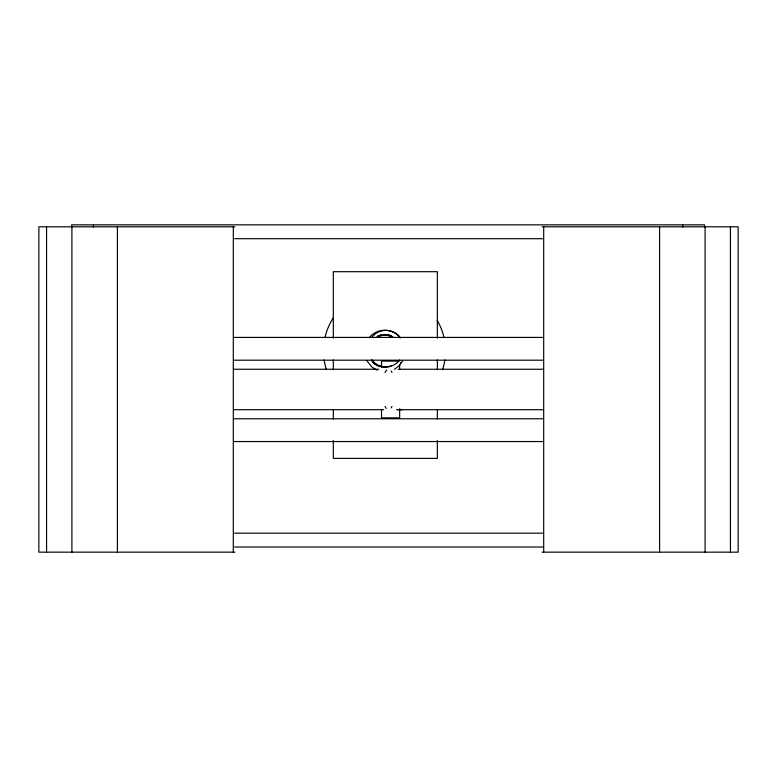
<?xml version="1.0" encoding="UTF-8"?>
<svg xmlns="http://www.w3.org/2000/svg" width="777" height="777" viewBox="0 0 777 777"><rect width="100%" height="100%" fill="white"/><g stroke="black" fill="none" stroke-linecap="round" stroke-linejoin="round"><path stroke-width="1.17" d="M442.54 369.706L443.133 367.812A61.004 61.004 0 0 0 444.842 359.897M400.913 362.393L400.446 363.248M402.603 360.994L399.116 365.773L394.454 369.337M399.699 360.042C393.104 368.842 377.515 370.202 371.523 359.897M371.785 337.441C378.496 328.011 393.706 327.933 400.398 337.859M369.153 337.752C372.892 333.08 378.768 330.196 384.77 330.244A20.085 20.085 0 0 1 398.795 336.101L400 337.704M376.913 336.868L378.554 336.033M377.671 336.451L378.613 336.004M378.7 335.975L377.758 336.412C382.682 333.867 388.966 334.324 393.512 337.471M377.913 336.334L378.855 335.907M379.574 335.625L380.545 335.314M379.914 335.509L380.895 335.227M380.002 335.479L380.973 335.208M380.079 335.46L381.08 335.178M396.979 409.644L402.068 409.566A20.212 6.42 -90 0 1 399.572 408.906M234.916 226.797L38.85 226.797L38.85 552.156L234.916 552.156M542.084 226.797L738.15 226.797L738.15 552.156L542.084 552.156M234.644 238.694L542.705 238.694M234.343 337.422L542.657 337.422M234.343 360.198L542.657 360.198M399.009 361.111L381.526 361.111L381.526 367.152M233.722 369.26L378.826 369.26M398.174 369.26L543.278 369.26M233.722 409.693L383.663 409.693M396.969 409.693L543.278 409.693M234.343 418.764L542.657 418.764M234.343 441.54L542.657 441.54M234.644 533.168L542.705 533.168M234.644 547.018L542.705 547.018M384.605 334.751L386.655 334.877M388.315 335.178L389.306 335.441M388.481 335.217L389.763 335.586L388.675 335.266M388.131 335.13L390.112 335.713M388.859 335.314L389.85 335.625M380.439 366.045L379.059 365.54M379.914 366.501L378.953 366.142L379.817 366.472M378.593 365.986L379.555 366.375M378.496 365.948L379.458 366.336M378.438 365.918L379.399 366.317M378.341 365.87L379.302 366.278M390.724 335.955L391.589 336.344M390.889 336.023L391.822 336.46M376.913 370.153L371.921 367.026L366.987 360.878M377 365.18L377.913 365.666M376.515 364.879L372.387 361.13M373.183 362.082L376.369 364.782M376.214 364.685L373.077 361.965L375.427 364.131L374.631 363.49M374.757 363.597L375.573 364.238M375.446 364.141L372.455 361.218M372.338 361.082L373.718 362.645L372.348 361.082L372.989 361.868M326.427 369.706L325.835 367.812A61.004 61.004 0 0 1 324.126 359.897M730.438 226.797L730.438 552.156M705.098 226.797L705.098 552.156M704.525 227.175L704.525 224.844L71.62 224.844L71.62 227.175M682.682 224.844L682.682 227.175M659.595 226.797L659.595 552.156M543.696 226.797L543.696 552.156M437.364 338.141L437.364 271.697L333.314 271.697L333.314 338.141M437.364 359.887L437.364 369.561M437.364 409.43L437.364 419.094M437.364 440.608L437.364 458.401L333.314 458.401L333.314 440.608M399.64 364.734L399.64 369.561M399.64 409.392L399.64 417.841L381.526 417.841L381.526 409.392M333.314 359.887L333.314 369.561M333.314 409.43L333.314 419.094M233.304 226.797L233.304 552.156M117.405 226.797L117.405 552.156M93.463 224.844L93.463 227.175M71.902 226.797L71.902 552.156M46.562 226.797L46.562 552.156M391.171 371.095A20.212 6.42 -90 0 1 391.967 372.474M391.967 406.478A20.212 6.42 -90 0 1 391.171 407.867M386.256 408.42A20.212 6.42 -90 0 1 385.033 406.478M385.033 372.474A20.212 6.42 -90 0 1 386.693 370.085M380.779 335.742A17.686 17.686 0 0 1 391.355 336.499M378.117 336.8A18.599 18.599 0 0 1 380.565 335.781M390.996 365.948A18.619 18.619 0 0 1 380.39 366.229M398.679 336.218A22.892 21.989 -5.9 0 1 400.048 337.684M379.021 365.637A18.221 18.221 0 0 1 372.105 360.178M324.971 337.636A61.004 61.004 0 0 1 333.42 317.647M437.179 320.289A61.004 61.004 0 0 1 444.007 337.636M389.918 335.645L388.937 335.334L390.015 335.683M372.941 361.81L372.28 360.994L372.931 361.8"/></g></svg>
